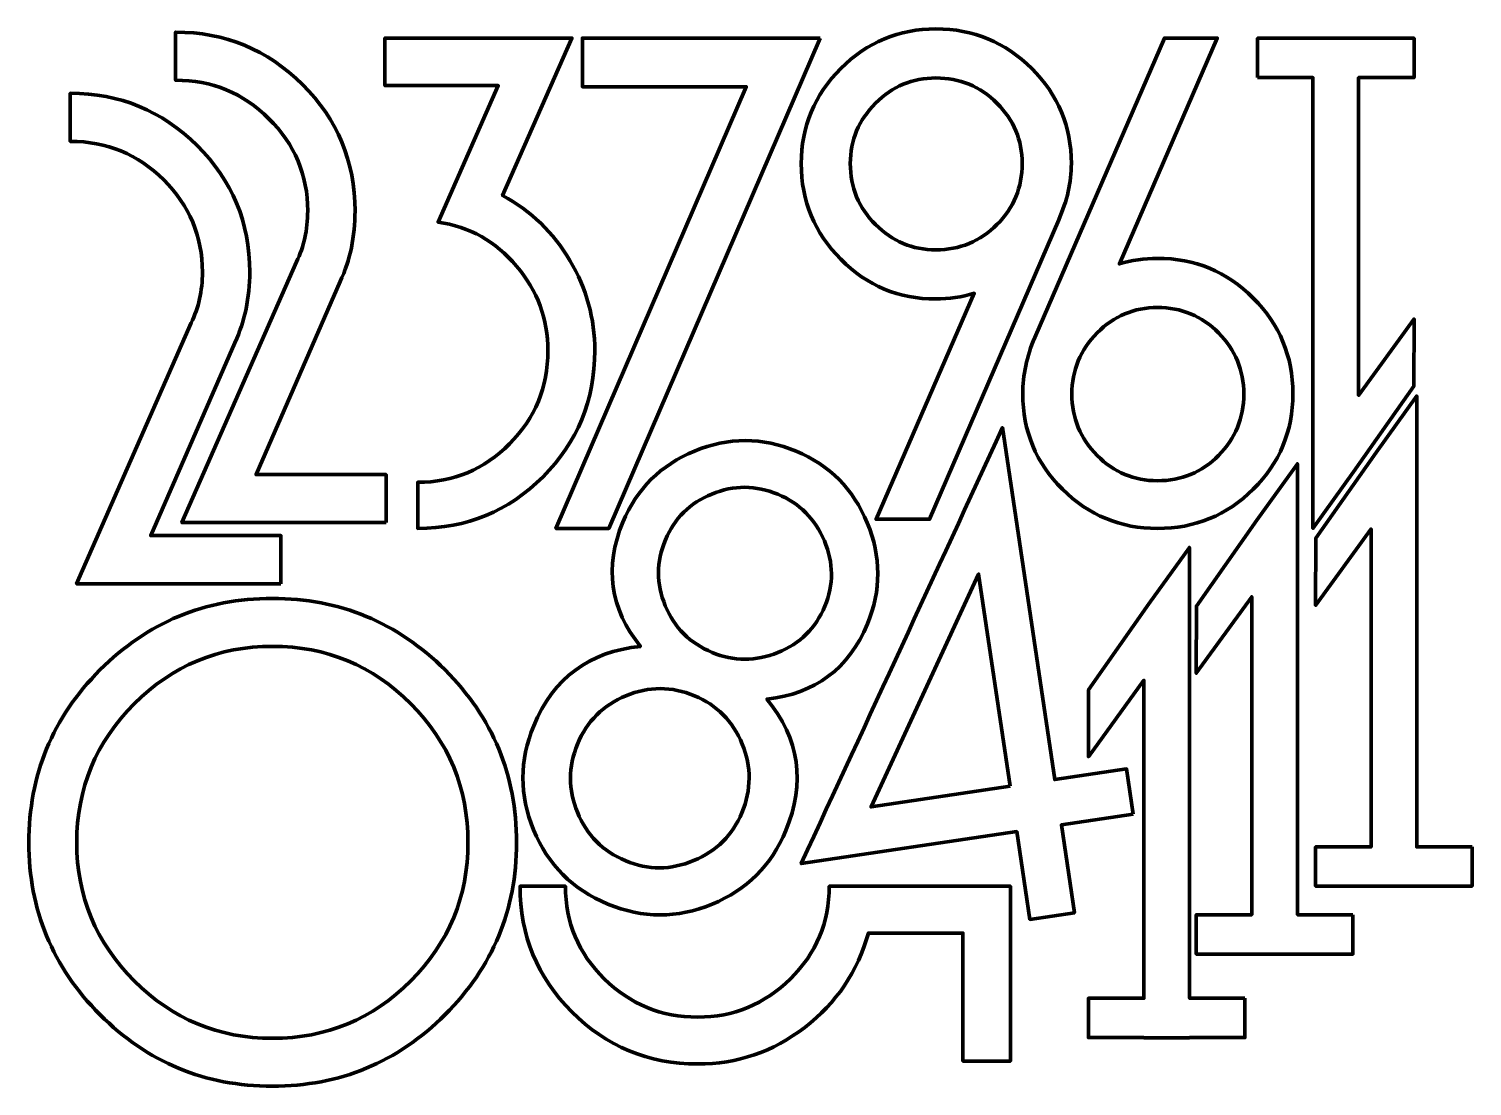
# Model space of a CAD drawing. Header units: inches. Extents: x -910 to -174, y -130 to 409.
import ezdxf

# ---------------------------------------------------------------- set-up
doc = ezdxf.new("R2010")
doc.units = ezdxf.units.IN
doc.header["$MEASUREMENT"] = 0
doc.layers.add('cut', color=7, linetype='Continuous')

# ---------------------------------------------------------------- blocks, each defined once
blk = doc.blocks.new('block 2')
at = {"layer": 'cut', "color": 7, "lineweight": 211}
blk.add_lwpolyline([(-283.69, 384.4), (-255.5, 384.4), (-255.5, 160.32), (-255.42, 160.42), (-255.42, 154.5), (-234.75, 183.29), (-203.96, 227.07), (-203.87, 261.29), (-232.16, 222.3), (-232.16, 384.4), (-203.87, 384.4), (-203.87, 404.44), (-232.16, 404.44), (-232.16, 404.5), (-255.5, 404.5), (-255.5, 404.44), (-283.69, 404.44), (-283.69, 384.4)], dxfattribs=at)
blk = doc.blocks.new('block 3')
at = {"layer": 'cut', "color": 7, "lineweight": 211}
blk.add_lwpolyline([(-174.3, -7.81), (-202.49, -7.81), (-202.49, 216.27), (-202.57, 216.17), (-202.57, 222.09), (-223.24, 193.3), (-254.03, 149.52), (-254.12, 115.3), (-225.83, 154.29), (-225.83, -7.81), (-254.12, -7.81), (-254.12, -27.85), (-225.83, -27.85), (-225.83, -27.91), (-202.49, -27.91), (-202.49, -27.85), (-174.3, -27.85), (-174.3, -7.81)], dxfattribs=at)
blk = doc.blocks.new('block 4')
at = {"layer": 'cut', "color": 7, "lineweight": 211}
blk.add_lwpolyline([(-235.1, -42.43), (-263.3, -42.43), (-263.3, 181.65), (-263.38, 181.54), (-263.38, 187.47), (-284.05, 158.67), (-314.83, 114.9), (-314.93, 80.68), (-286.63, 119.67), (-286.63, -42.43), (-314.93, -42.43), (-314.93, -62.47), (-286.63, -62.47), (-286.63, -62.53), (-263.3, -62.53), (-263.3, -62.47), (-235.1, -62.47), (-235.1, -42.43)], dxfattribs=at)
blk = doc.blocks.new('block 5')
at = {"layer": 'cut', "color": 7, "lineweight": 211}
blk.add_lwpolyline([(-290.1, -85.02), (-318.3, -85.02), (-318.3, 139.06), (-318.38, 138.95), (-318.38, 144.88), (-339.05, 116.08), (-369.83, 72.31), (-369.93, 38.09), (-341.63, 77.08), (-341.63, -85.02), (-369.93, -85.02), (-369.93, -105.07), (-341.63, -105.07), (-341.63, -105.12), (-318.3, -105.12), (-318.3, -105.07), (-290.1, -105.07), (-290.1, -85.02)], dxfattribs=at)

msp = doc.modelspace()

# ---------------------------------------------------------------- linework, layer by layer
at = {"layer": 'cut', "color": 7, "lineweight": 211}
for points in [[(-506.66, 404.5), (-614.32, 154.5), (-641.34, 154.5), (-544.37, 379.68), (-627.83, 379.68), (-627.83, 404.5), (-506.66, 404.5)], [(-409.82, 23.08), (-425.89, 131.28), (-480.7, 12.56), (-409.82, 23.08)]]:
    msp.add_lwpolyline(points, dxfattribs=at)
for points, knots in [([(-727.9, 157.52), (-727.9, 157.52), (-831.99, 157.52), (-831.99, 157.52), (-831.99, 157.52), (-773.65, 290.44), (-773.65, 290.44), (-769.81, 298.13), (-767.89, 306.77), (-767.89, 316.38), (-767.89, 334.63), (-774.47, 350.3), (-787.63, 363.39), (-800.79, 376.48), (-816.67, 383.02), (-835.25, 383.02), (-835.25, 383.02), (-835.25, 407.52), (-835.25, 407.52), (-810.03, 407.52), (-788.48, 398.63), (-770.59, 380.86), (-752.7, 363.09), (-743.75, 341.59), (-743.75, 316.38), (-743.75, 303.41), (-746.28, 291.4), (-751.32, 280.36), (-751.32, 280.36), (-794.19, 182.01), (-794.19, 182.01), (-794.19, 182.01), (-727.9, 182.01), (-727.9, 182.01), (-727.9, 182.01), (-727.9, 157.52), (-727.9, 157.52)], [0, 0, 0, 0, 1, 1, 1, 2, 2, 2, 3, 3, 3, 4, 4, 4, 5, 5, 5, 6, 6, 6, 7, 7, 7, 8, 8, 8, 9, 9, 9, 10, 10, 10, 11, 11, 11, 12, 12, 12, 12]), ([(-378.61, 340.53), (-378.61, 330.99), (-380.76, 321.45), (-385.06, 311.91), (-385.06, 311.91), (-450.87, 159.2), (-450.87, 159.2), (-450.87, 159.2), (-478.12, 159.2), (-478.12, 159.2), (-478.12, 159.2), (-428.08, 274.41), (-428.08, 274.41), (-434.51, 272.47), (-441.06, 271.5), (-447.73, 271.5), (-466.54, 271.5), (-482.68, 278.23), (-496.13, 291.71), (-509.59, 305.17), (-516.31, 321.45), (-516.31, 340.53), (-516.31, 359.36), (-509.58, 375.52), (-496.11, 388.99), (-482.64, 402.46), (-466.48, 409.2), (-447.64, 409.2), (-428.57, 409.2), (-412.3, 402.46), (-398.82, 388.99), (-385.36, 375.52), (-378.61, 359.36), (-378.61, 340.53)], [0, 0, 0, 0, 1, 1, 1, 2, 2, 2, 3, 3, 3, 4, 4, 4, 5, 5, 5, 6, 6, 6, 7, 7, 7, 8, 8, 8, 9, 9, 9, 10, 10, 10, 11, 11, 11, 11]), ([(-621.54, 245.07), (-621.54, 219.87), (-630.34, 198.48), (-647.93, 180.88), (-665.53, 163.29), (-686.81, 154.5), (-711.77, 154.5), (-711.77, 154.5), (-711.77, 178.04), (-711.77, 178.04), (-693.56, 178.04), (-677.95, 184.57), (-664.95, 197.65), (-651.94, 210.72), (-645.44, 226.54), (-645.44, 245.08), (-645.44, 261.25), (-650.75, 275.63), (-661.39, 288.24), (-672.02, 300.83), (-685.37, 308.32), (-701.43, 310.7), (-701.43, 310.7), (-670.76, 380.25), (-670.76, 380.25), (-670.76, 380.25), (-728.53, 380.25), (-728.53, 380.25), (-728.53, 380.25), (-728.53, 404.5), (-728.53, 404.5), (-728.53, 404.5), (-633.17, 404.5), (-633.17, 404.5), (-633.17, 404.5), (-668.57, 324.23), (-668.57, 324.23), (-654.08, 316.39), (-642.62, 305.33), (-634.19, 291.07), (-625.76, 276.8), (-621.54, 261.47), (-621.54, 245.07)], [0, 0, 0, 0, 1, 1, 1, 2, 2, 2, 3, 3, 3, 4, 4, 4, 5, 5, 5, 6, 6, 6, 7, 7, 7, 8, 8, 8, 9, 9, 9, 10, 10, 10, 11, 11, 11, 12, 12, 12, 13, 13, 13, 14, 14, 14, 14]), ([(-265.66, 223.17), (-265.66, 204.09), (-272.41, 187.88), (-285.87, 174.53), (-299.35, 161.17), (-315.62, 154.5), (-334.69, 154.5), (-353.53, 154.5), (-369.69, 161.17), (-383.16, 174.53), (-396.63, 187.88), (-403.36, 204.09), (-403.36, 223.17), (-403.36, 232.7), (-401.34, 242.24), (-397.28, 251.78), (-397.28, 251.78), (-331.12, 404.5), (-331.12, 404.5), (-331.12, 404.5), (-304.23, 404.5), (-304.23, 404.5), (-304.23, 404.5), (-354.1, 289.38), (-354.1, 289.38), (-347.9, 291.26), (-341.45, 292.2), (-334.77, 292.2), (-315.67, 292.2), (-299.39, 285.46), (-285.9, 271.99), (-272.41, 258.51), (-265.66, 242.24), (-265.66, 223.17)], [0, 0, 0, 0, 1, 1, 1, 2, 2, 2, 3, 3, 3, 4, 4, 4, 5, 5, 5, 6, 6, 6, 7, 7, 7, 8, 8, 8, 9, 9, 9, 10, 10, 10, 11, 11, 11, 11]), ([(-403.65, 340.53), (-403.65, 352.45), (-407.94, 362.7), (-416.52, 371.28), (-425.11, 379.87), (-435.48, 384.16), (-447.64, 384.16), (-459.57, 384.16), (-469.82, 379.87), (-478.4, 371.28), (-486.98, 362.7), (-491.28, 352.45), (-491.28, 340.53), (-491.28, 328.37), (-486.98, 317.99), (-478.4, 309.41), (-469.82, 300.83), (-459.57, 296.53), (-447.64, 296.53), (-435.48, 296.53), (-425.11, 300.83), (-416.52, 309.41), (-407.94, 317.99), (-403.65, 328.37), (-403.65, 340.53)], [0, 0, 0, 0, 1, 1, 1, 2, 2, 2, 3, 3, 3, 4, 4, 4, 5, 5, 5, 6, 6, 6, 7, 7, 7, 8, 8, 8, 8]), ([(-781.58, 126.36), (-781.58, 126.36), (-885.67, 126.36), (-885.67, 126.36), (-885.67, 126.36), (-827.32, 259.28), (-827.32, 259.28), (-823.48, 266.97), (-821.56, 275.61), (-821.56, 285.22), (-821.56, 303.47), (-828.15, 319.14), (-841.31, 332.23), (-854.47, 345.32), (-870.34, 351.86), (-888.93, 351.86), (-888.93, 351.86), (-888.93, 376.36), (-888.93, 376.36), (-863.71, 376.36), (-842.16, 367.47), (-824.27, 349.7), (-806.38, 331.93), (-797.43, 310.44), (-797.43, 285.22), (-797.43, 272.25), (-799.95, 260.24), (-804.99, 249.2), (-804.99, 249.2), (-847.87, 150.86), (-847.87, 150.86), (-847.87, 150.86), (-781.58, 150.86), (-781.58, 150.86), (-781.58, 150.86), (-781.58, 126.36), (-781.58, 126.36)], [0, 0, 0, 0, 1, 1, 1, 2, 2, 2, 3, 3, 3, 4, 4, 4, 5, 5, 5, 6, 6, 6, 7, 7, 7, 8, 8, 8, 9, 9, 9, 10, 10, 10, 11, 11, 11, 12, 12, 12, 12]), ([(-290.7, 222.99), (-290.7, 235.19), (-294.99, 245.61), (-303.57, 254.23), (-312.16, 262.85), (-322.54, 267.16), (-334.69, 267.16), (-346.62, 267.16), (-356.87, 262.85), (-365.45, 254.23), (-374.03, 245.61), (-378.33, 235.19), (-378.33, 222.99), (-378.33, 210.78), (-374.03, 200.36), (-365.45, 191.74), (-356.87, 183.13), (-346.62, 178.82), (-334.69, 178.82), (-322.54, 178.82), (-312.16, 183.13), (-303.57, 191.74), (-294.99, 200.36), (-290.7, 210.78), (-290.7, 222.99)], [0, 0, 0, 0, 1, 1, 1, 2, 2, 2, 3, 3, 3, 4, 4, 4, 5, 5, 5, 6, 6, 6, 7, 7, 7, 8, 8, 8, 8]), ([(-524.14, 0.48), (-531.5, -17.22), (-544.05, -29.72), (-561.77, -37.03), (-579.49, -44.35), (-597.2, -44.32), (-614.9, -36.96), (-632.81, -29.51), (-645.43, -16.92), (-652.74, 0.8), (-660.05, 18.53), (-660.02, 36.24), (-652.66, 53.94), (-642.52, 78.32), (-624.38, 91.79), (-598.26, 94.35), (-613.75, 113.7), (-616.74, 134.82), (-607.23, 157.7), (-600.14, 174.75), (-587.95, 186.83), (-570.69, 193.96), (-553.43, 201.08), (-536.16, 201.05), (-518.89, 193.87), (-501.84, 186.78), (-489.75, 174.59), (-482.63, 157.33), (-475.51, 140.06), (-475.49, 122.9), (-482.58, 105.86), (-492.1, 82.98), (-509.18, 70.21), (-533.83, 67.55), (-517.23, 47.22), (-513.99, 24.87), (-524.14, 0.48)], [0, 0, 0, 0, 1, 1, 1, 2, 2, 2, 3, 3, 3, 4, 4, 4, 5, 5, 5, 6, 6, 6, 7, 7, 7, 8, 8, 8, 9, 9, 9, 10, 10, 10, 11, 11, 11, 12, 12, 12, 12]), ([(-347.04, 8.82), (-347.04, 8.82), (-383.67, 3.38), (-383.67, 3.38), (-383.67, 3.38), (-377.02, -41.4), (-377.02, -41.4), (-377.02, -41.4), (-399.75, -44.77), (-399.75, -44.77), (-399.75, -44.77), (-406.4, 0.01), (-406.4, 0.01), (-406.4, 0.01), (-516.31, -16.31), (-516.31, -16.31), (-482.18, 57.4), (-447.99, 131.47), (-413.73, 205.89), (-413.73, 205.89), (-387.1, 26.45), (-387.1, 26.45), (-387.1, 26.45), (-350.46, 31.89), (-350.46, 31.89), (-350.46, 31.89), (-347.04, 8.82), (-347.04, 8.82)], [0, 0, 0, 0, 1, 1, 1, 2, 2, 2, 3, 3, 3, 4, 4, 4, 5, 5, 5, 6, 6, 6, 7, 7, 7, 8, 8, 8, 9, 9, 9, 9]), ([(-504.27, 114.88), (-499.7, 125.88), (-499.78, 136.99), (-504.52, 148.21), (-509.26, 159.42), (-517.16, 167.32), (-528.2, 171.92), (-539.48, 176.61), (-550.7, 176.66), (-561.89, 172.07), (-573.08, 167.48), (-580.96, 159.68), (-585.54, 148.68), (-590.2, 137.45), (-590.22, 126.26), (-585.59, 115.09), (-580.95, 103.92), (-573.01, 96), (-561.73, 91.31), (-550.69, 86.71), (-539.52, 86.68), (-528.22, 91.23), (-516.93, 95.77), (-508.94, 103.65), (-504.27, 114.88)], [0, 0, 0, 0, 1, 1, 1, 2, 2, 2, 3, 3, 3, 4, 4, 4, 5, 5, 5, 6, 6, 6, 7, 7, 7, 8, 8, 8, 8]), ([(-661.42, -5.67), (-661.42, -39.84), (-673.57, -69.07), (-697.86, -93.36), (-722.15, -117.65), (-751.5, -129.8), (-785.9, -129.8), (-820.31, -129.8), (-849.59, -117.65), (-873.77, -93.36), (-897.95, -69.07), (-910.03, -39.84), (-910.03, -5.67), (-910.03, 28.73), (-897.95, 58.08), (-873.77, 82.37), (-849.59, 106.66), (-820.31, 118.81), (-785.9, 118.81), (-751.5, 118.81), (-722.15, 106.66), (-697.86, 82.37), (-673.57, 58.08), (-661.42, 28.73), (-661.42, -5.67)], [0, 0, 0, 0, 1, 1, 1, 2, 2, 2, 3, 3, 3, 4, 4, 4, 5, 5, 5, 6, 6, 6, 7, 7, 7, 8, 8, 8, 8]), ([(-686.18, -5.67), (-686.18, 21.99), (-695.89, 45.59), (-715.29, 65.11), (-734.7, 84.64), (-758.24, 94.4), (-785.9, 94.4), (-813.33, 94.4), (-836.81, 84.64), (-856.33, 65.11), (-875.86, 45.59), (-885.62, 21.99), (-885.62, -5.67), (-885.62, -33.1), (-875.86, -56.58), (-856.33, -76.1), (-836.81, -95.63), (-813.33, -105.39), (-785.9, -105.39), (-758.24, -105.39), (-734.7, -95.63), (-715.29, -76.1), (-695.89, -56.58), (-686.18, -33.1), (-686.18, -5.67)], [0, 0, 0, 0, 1, 1, 1, 2, 2, 2, 3, 3, 3, 4, 4, 4, 5, 5, 5, 6, 6, 6, 7, 7, 7, 8, 8, 8, 8]), ([(-546.54, 9.61), (-541.68, 21.3), (-541.64, 32.98), (-546.41, 44.62), (-551.19, 56.27), (-559.3, 64.47), (-570.73, 69.23), (-582.39, 74.08), (-594.03, 74.09), (-605.65, 69.26), (-617.28, 64.44), (-625.53, 56.18), (-630.39, 44.49), (-635.17, 33), (-635.17, 21.44), (-630.39, 9.79), (-625.61, -1.85), (-617.4, -10.1), (-605.74, -14.95), (-594.31, -19.7), (-582.78, -19.67), (-571.15, -14.85), (-559.52, -10.02), (-551.32, -1.87), (-546.54, 9.61)], [0, 0, 0, 0, 1, 1, 1, 2, 2, 2, 3, 3, 3, 4, 4, 4, 5, 5, 5, 6, 6, 6, 7, 7, 7, 8, 8, 8, 8]), ([(-569.07, -118.5), (-594.28, -118.5), (-615.68, -109.63), (-633.27, -91.92), (-650.87, -74.21), (-659.66, -52.87), (-659.66, -27.91), (-659.66, -27.91), (-636.48, -27.91), (-636.48, -27.91), (-636.48, -46.35), (-629.88, -62.08), (-616.69, -75.08), (-603.49, -88.09), (-587.62, -94.6), (-569.07, -94.6), (-550.77, -94.6), (-535.02, -88.09), (-521.82, -75.08), (-508.63, -62.08), (-502.03, -46.35), (-502.03, -27.91), (-502.03, -27.91), (-409.66, -27.91), (-409.66, -27.91), (-409.66, -27.91), (-409.66, -117.06), (-409.66, -117.06), (-409.66, -117.06), (-433.91, -117.06), (-433.91, -117.06), (-433.91, -117.06), (-433.91, -51.81), (-433.91, -51.81), (-433.91, -51.81), (-482.06, -51.81), (-482.06, -51.81), (-487.53, -71.4), (-498.34, -87.42), (-514.51, -99.85), (-530.68, -112.28), (-548.87, -118.5), (-569.07, -118.5)], [0, 0, 0, 0, 1, 1, 1, 2, 2, 2, 3, 3, 3, 4, 4, 4, 5, 5, 5, 6, 6, 6, 7, 7, 7, 8, 8, 8, 9, 9, 9, 10, 10, 10, 11, 11, 11, 12, 12, 12, 13, 13, 13, 14, 14, 14, 14])]:
    msp.add_open_spline(points, degree=3, knots=knots, dxfattribs=at)

# ---------------------------------------------------------------- block references
at = {"layer": 'cut'}
for name in ['block 2', 'block 3', 'block 4', 'block 5']:
    msp.add_blockref(name, (0, 0), dxfattribs=at)

doc.saveas('drawing.dxf')
